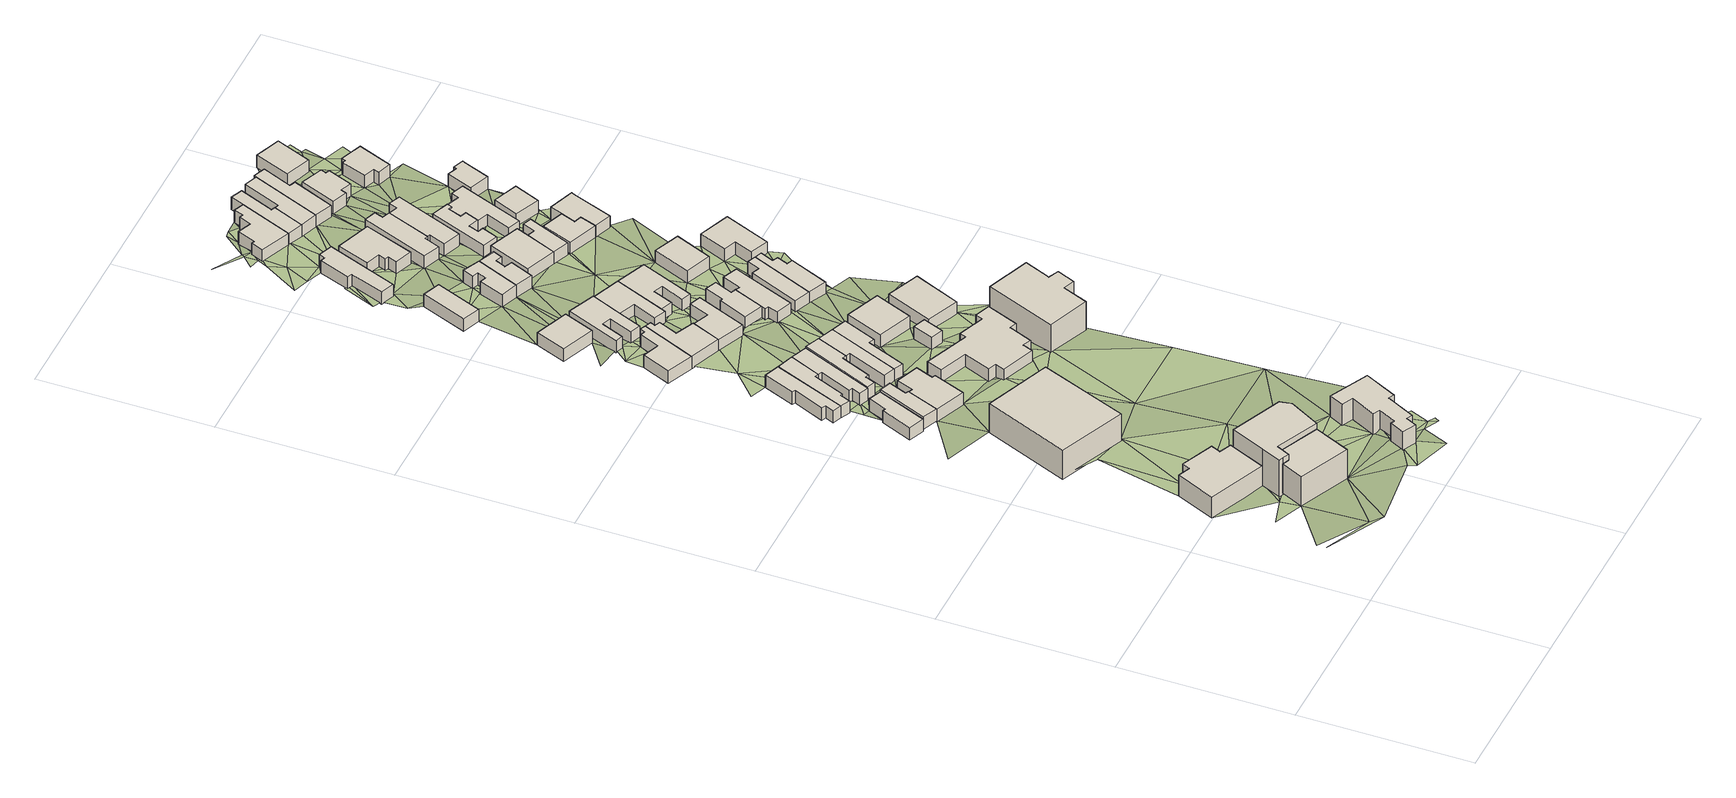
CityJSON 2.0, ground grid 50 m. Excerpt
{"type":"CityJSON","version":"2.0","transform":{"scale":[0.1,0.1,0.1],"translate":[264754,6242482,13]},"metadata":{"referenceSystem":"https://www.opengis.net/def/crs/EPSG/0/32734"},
"CityObjects":{
"building1":{"type":"Building","attributes":{"address":"294 Victoria Road Woodstock 7915 Cape Town","building":"commercial","building:levels":2,"building_height":6.9,"plus_code":"4FRW3F94+C2H","ground_height":23.45,"roof_height":30.35},"geometry":[{"type":"Solid","lod":"1","boundaries":[[[[0,1,2,3]],[[1,4,5,2]],[[4,6,7,5]],[[6,8,9,7]],[[8,10,11,9]],[[10,12,13,11]],[[12,14,15,13]],[[14,16,17,15]],[[16,0,3,17]],[[3,2,5,7,9,11,13,15,17]],[[16,14,12,10,8,6,4,1,0]]]]}]},
"building2":{"type":"Building","attributes":{"building":"retail","building:levels":3,"building_height":9.7,"plus_code":"4FRW3F94+935","ground_height":24.36,"roof_height":34.06},"geometry":[{"type":"Solid","lod":"1","boundaries":[[[[18,19,20,21]],[[19,22,23,20]],[[22,24,25,23]],[[24,26,27,25]],[[26,28,29,27]],[[28,18,21,29]],[[21,20,23,25,27,29]],[[28,26,24,22,19,18]]]]}]},
"building3":{"type":"Building","attributes":{"address":"296 Victoria Road Woodstock 7915 Cape Town","building":"retail","building:levels":4,"building_height":12.5,"plus_code":"4FRW3F94+94V","ground_height":23.45,"roof_height":35.95},"geometry":[{"type":"Solid","lod":"1","boundaries":[[[[1,0,30,31]],[[0,32,33,30]],[[32,34,35,33]],[[34,36,37,35]],[[36,38,39,37]],[[38,40,41,39]],[[40,42,43,41]],[[42,44,45,43]],[[44,1,31,45]],[[31,30,33,35,37,39,41,43,45]],[[44,42,40,38,36,34,32,0,1]]]]}]},
"building4":{"type":"Building","attributes":{"address":"233 Victoria Road Woodstock 7915 Cape Town","building":"retail","building:levels":3,"building_height":9.7,"plus_code":"4FRW3F94+J34","ground_height":21.09,"roof_height":30.79},"geometry":[{"type":"Solid","lod":"1","boundaries":[[[[46,47,48,49]],[[47,50,51,48]],[[50,52,53,51]],[[52,46,49,53]],[[49,48,51,53]],[[52,50,47,46]]]]}]},
"building5":{"type":"Building","attributes":{"address":"37 Saint James Street Woodstock Cape Town","building":"house","building:levels":1,"building_height":4.1,"plus_code":"4FRW3F94+P2X","ground_height":19.87,"roof_height":23.97},"geometry":[{"type":"Solid","lod":"1","boundaries":[[[[54,55,56,57]],[[55,58,59,56]],[[58,60,61,59]],[[60,62,63,61]],[[62,64,65,63]],[[64,54,57,65]],[[57,56,59,61,63,65]],[[64,62,60,58,55,54]]]]}]},
"building6":{"type":"Building","attributes":{"address":"39 Saint James Street Woodstock Cape Town","building":"house","building:levels":1,"building_height":4.1,"plus_code":"4FRW3F94+P3J","ground_height":20.57,"roof_height":24.67},"geometry":[{"type":"Solid","lod":"1","boundaries":[[[[66,67,68,69]],[[67,70,71,68]],[[70,72,73,71]],[[72,74,75,73]],[[74,76,77,75]],[[76,66,69,77]],[[69,68,71,73,75,77]],[[76,74,72,70,67,66]]]]}]},
"building7":{"type":"Building","attributes":{"address":"24 Ormskirk Street Woodstock Cape Town","building":"house","building:levels":1,"building_height":4.1,"plus_code":"4FRW3F94+R2Q","ground_height":19.08,"roof_height":23.18},"geometry":[{"type":"Solid","lod":"1","boundaries":[[[[78,79,80,81]],[[79,82,83,80]],[[82,84,85,83]],[[84,86,87,85]],[[86,88,89,87]],[[88,90,91,89]],[[90,92,93,91]],[[92,78,81,93]],[[81,80,83,85,87,89,91,93]],[[92,90,88,86,84,82,79,78]]]]}]},
"building8":{"type":"Building","attributes":{"address":"eldc 310 Victoria Road Woodstock Cape Town","building":"retail","building:levels":2,"operator":"European Light + Design Centre","building_height":6.9,"plus_code":"4FRW3F94+86P","ground_height":23.98,"roof_height":30.88},"geometry":[{"type":"Solid","lod":"1","boundaries":[[[[94,95,96,97]],[[95,98,99,96]],[[98,100,101,99]],[[100,102,103,101]],[[102,104,105,103]],[[104,106,107,105]],[[106,108,109,107]],[[108,110,111,109]],[[110,112,113,111]],[[112,114,115,113]],[[114,116,117,115]],[[116,118,119,117]],[[118,120,121,119]],[[120,94,97,121]],[[97,96,99,101,103,105,107,109,111,113,115,117,119,121]],[[120,118,116,114,112,110,108,106,104,102,100,98,95,94]]]]}]},
"building9":{"type":"Building","attributes":{"address":"41 Saint James Street Woodstock Cape Town","building":"house","building:levels":1,"building_height":4.1,"plus_code":"4FRW3F94+P3H","ground_height":20.31,"roof_height":24.41},"geometry":[{"type":"Solid","lod":"1","boundaries":[[[[122,123,124,125]],[[123,126,127,124]],[[126,128,129,127]],[[128,130,131,129]],[[130,132,133,131]],[[132,134,135,133]],[[134,136,137,135]],[[136,122,125,137]],[[125,124,127,129,131,133,135,137]],[[136,134,132,130,128,126,123,122]]]]}]},
"building10":{"type":"Building","attributes":{"address":"26 Ormskirk Street Woodstock Cape Town","building":"house","building:levels":1,"building_height":4.1,"plus_code":"4FRW3F94+R3C","ground_height":19.08,"roof_height":23.18},"geometry":[{"type":"Solid","lod":"1","boundaries":[[[[138,78,81,139]],[[78,92,93,81]],[[92,140,141,93]],[[140,142,143,141]],[[142,144,145,143]],[[144,146,147,145]],[[146,148,149,147]],[[148,138,139,149]],[[139,81,93,141,143,145,147,149]],[[148,146,144,142,140,92,78,138]]]]}]},
"building11":{"type":"Building","attributes":{"address":"28 Ormskirk Street Woodstock Cape Town","building":"house","building:levels":1,"building_height":4.1,"plus_code":"4FRW3F94+R38","ground_height":19.08,"roof_height":23.18},"geometry":[{"type":"Solid","lod":"1","boundaries":[[[[150,138,139,151]],[[138,148,149,139]],[[148,152,153,149]],[[152,154,155,153]],[[154,156,157,155]],[[156,158,159,157]],[[158,160,161,159]],[[160,150,151,161]],[[151,139,149,153,155,157,159,161]],[[160,158,156,154,152,148,138,150]]]]}]},
"building12":{"type":"Building","attributes":{"address":"30 Ormskirk Street Woodstock Cape Town","building":"house","building:levels":1,"building_height":4.1,"plus_code":"4FRW3F94+R4C","ground_height":19.64,"roof_height":23.74},"geometry":[{"type":"Solid","lod":"1","boundaries":[[[[162,163,164,165]],[[163,166,167,164]],[[166,168,169,167]],[[168,170,171,169]],[[170,172,173,171]],[[172,174,175,173]],[[174,176,177,175]],[[176,162,165,177]],[[165,164,167,169,171,173,175,177]],[[176,174,172,170,168,166,163,162]]]]}]},
"building13":{"type":"Building","attributes":{"address":"17 Ormskirk Street Woodstock Cape Town","building":"house","building:levels":1,"building_height":4.1,"plus_code":"4FRW3F94+X3C","ground_height":18.08,"roof_height":22.18},"geometry":[{"type":"Solid","lod":"1","boundaries":[[[[178,179,180,181]],[[179,182,183,180]],[[182,184,185,183]],[[184,186,187,185]],[[186,188,189,187]],[[188,190,191,189]],[[190,192,193,191]],[[192,178,181,193]],[[181,180,183,185,187,189,191,193]],[[192,190,188,186,184,182,179,178]]]]}]},
"building14":{"type":"Building","attributes":{"address":"32 Ormskirk Street Woodstock Cape Town","building":"house","building:levels":1,"building_height":4.1,"plus_code":"4FRW3F94+Q4V","ground_height":19.64,"roof_height":23.74},"geometry":[{"type":"Solid","lod":"1","boundaries":[[[[194,162,165,195]],[[162,176,177,165]],[[176,196,197,177]],[[196,198,199,197]],[[198,200,201,199]],[[200,194,195,201]],[[195,165,177,197,199,201]],[[200,198,196,176,162,194]]]]}]},
"building15":{"type":"Building","attributes":{"address":"34 Ormskirk Street Woodstock Cape Town","building":"house","building:levels":1,"building_height":4.1,"plus_code":"4FRW3F94+R45","ground_height":19.64,"roof_height":23.74},"geometry":[{"type":"Solid","lod":"1","boundaries":[[[[194,200,201,195]],[[200,202,203,201]],[[202,204,205,203]],[[204,206,207,205]],[[206,208,209,207]],[[208,194,195,209]],[[195,201,203,205,207,209]],[[208,206,204,202,200,194]]]]}]},
"building16":{"type":"Building","attributes":{"address":"19 Ormskirk Street Woodstock Cape Town","building":"house","building:levels":1,"building_height":4.1,"plus_code":"4FRW3F94+X3H","ground_height":18.08,"roof_height":22.18},"geometry":[{"type":"Solid","lod":"1","boundaries":[[[[178,192,193,181]],[[192,210,211,193]],[[210,212,213,211]],[[212,214,215,213]],[[214,216,217,215]],[[216,218,219,217]],[[218,220,221,219]],[[220,178,181,221]],[[181,193,211,213,215,217,219,221]],[[220,218,216,214,212,210,192,178]]]]}]},
"building17":{"type":"Building","attributes":{"address":"70 Regent Road Woodstock Cape Town","building":"house","building:levels":1,"building_height":4.1,"plus_code":"4FRW3FC4+33C","ground_height":17.06,"roof_height":21.16},"geometry":[{"type":"Solid","lod":"1","boundaries":[[[[222,223,224,225]],[[223,226,227,224]],[[226,228,229,227]],[[228,222,225,229]],[[225,224,227,229]],[[228,226,223,222]]]]}]},
"building18":{"type":"Building","attributes":{"address":"45 Saint James Street Woodstock Cape Town","building":"house","building:levels":1,"building_height":4.1,"plus_code":"4FRW3F94+P62","ground_height":19.95,"roof_height":24.05},"geometry":[{"type":"Solid","lod":"1","boundaries":[[[[230,231,232,233]],[[231,234,235,232]],[[234,236,237,235]],[[236,238,239,237]],[[238,240,241,239]],[[240,242,243,241]],[[242,244,245,243]],[[244,246,247,245]],[[246,248,249,247]],[[248,250,251,249]],[[250,252,253,251]],[[252,254,255,253]],[[254,256,257,255]],[[256,258,259,257]],[[258,260,261,259]],[[260,230,233,261]],[[233,232,235,237,239,241,243,245,247,249,251,253,255,257,259,261]],[[260,258,256,254,252,250,248,246,244,242,240,238,236,234,231,230]]]]}]},
"building19":{"type":"Building","attributes":{"address":"72 Regent Road Woodstock Cape Town","building":"house","building:levels":1,"building_height":4.1,"plus_code":"4FRW3FC4+339","ground_height":17.06,"roof_height":21.16},"geometry":[{"type":"Solid","lod":"1","boundaries":[[[[262,263,264,265]],[[263,266,267,264]],[[266,268,269,267]],[[268,270,271,269]],[[270,272,273,271]],[[272,274,275,273]],[[274,276,277,275]],[[276,278,279,277]],[[278,262,265,279]],[[265,264,267,269,271,273,275,277,279]],[[278,276,274,272,270,268,266,263,262]]]]}]},
"building20":{"type":"Building","attributes":{"address":"21 Ormskirk Street Woodstock Cape Town","building":"house","building:levels":1,"building_height":4.1,"plus_code":"4FRW3F94+X44","ground_height":17.79,"roof_height":21.89},"geometry":[{"type":"Solid","lod":"1","boundaries":[[[[280,281,282,283]],[[281,284,285,282]],[[284,286,287,285]],[[286,288,289,287]],[[288,290,291,289]],[[290,280,283,291]],[[283,282,285,287,289,291]],[[290,288,286,284,281,280]]]]}]},
"building21":{"type":"Building","attributes":{"building":"garage","building:levels":1,"building_height":4.1,"plus_code":"4FRW3F94+Q59","ground_height":19.64,"roof_height":23.74},"geometry":[{"type":"Solid","lod":"1","boundaries":[[[[292,293,294,295]],[[293,296,297,294]],[[296,298,299,297]],[[298,292,295,299]],[[295,294,297,299]],[[298,296,293,292]]]]}]},
"building22":{"type":"Building","attributes":{"address":"35 Regent Road Woodstock Cape Town","building":"house","building:levels":1,"building_height":4.1,"plus_code":"4FRW3FC4+53V","ground_height":16.16,"roof_height":20.26},"geometry":[{"type":"Solid","lod":"1","boundaries":[[[[300,301,302,303]],[[301,304,305,302]],[[304,306,307,305]],[[306,300,303,307]],[[303,302,305,307]],[[306,304,301,300]]]]}]},
"building23":{"type":"Building","attributes":{"address":"38 Ormskirk Street Woodstock Cape Town","building":"house","building:levels":1,"building_height":4.1,"plus_code":"4FRW3F94+R59","ground_height":19.28,"roof_height":23.38},"geometry":[{"type":"Solid","lod":"1","boundaries":[[[[308,309,310,311]],[[309,312,313,310]],[[312,314,315,313]],[[314,308,311,315]],[[311,310,313,315]],[[314,312,309,308]]]]}]},
"building24":{"type":"Building","attributes":{"address":"74 Regent Road Woodstock Cape Town","building":"house","building:levels":1,"building_height":4.1,"plus_code":"4FRW3FC4+24P","ground_height":16.85,"roof_height":20.95},"geometry":[{"type":"Solid","lod":"1","boundaries":[[[[316,317,318,319]],[[317,320,321,318]],[[320,322,323,321]],[[322,324,325,323]],[[324,326,327,325]],[[326,328,329,327]],[[328,316,319,329]],[[319,318,321,323,325,327,329]],[[328,326,324,322,320,317,316]]]]}]},
"building25":{"type":"Building","attributes":{"address":"23 Ormskirk Street Woodstock Cape Town","building":"house","building:levels":1,"building_height":4.1,"plus_code":"4FRW3F94+W5V","ground_height":17.79,"roof_height":21.89},"geometry":[{"type":"Solid","lod":"1","boundaries":[[[[330,331,332,333]],[[331,334,335,332]],[[334,336,337,335]],[[336,338,339,337]],[[338,340,341,339]],[[340,342,343,341]],[[342,344,345,343]],[[344,330,333,345]],[[333,332,335,337,339,341,343,345]],[[344,342,340,338,336,334,331,330]]]]}]},
"building26":{"type":"Building","attributes":{"building":"office","building:levels":3,"building_height":9.7,"plus_code":"4FRW3F94+M7V","ground_height":19.95,"roof_height":29.65},"geometry":[{"type":"Solid","lod":"1","boundaries":[[[[346,347,348,349]],[[347,350,351,348]],[[350,352,353,351]],[[352,354,355,353]],[[354,356,357,355]],[[356,358,359,357]],[[358,360,361,359]],[[360,346,349,361]],[[349,348,351,353,355,357,359,361]],[[360,358,356,354,352,350,347,346]]]]}]},
"building27":{"type":"Building","attributes":{"address":"40 Ormskirk Street Woodstock Cape Town","building":"house","building:levels":1,"building_height":4.1,"plus_code":"4FRW3F94+Q6Q","ground_height":19.28,"roof_height":23.38},"geometry":[{"type":"Solid","lod":"1","boundaries":[[[[362,363,364,365]],[[363,366,367,364]],[[366,368,369,367]],[[368,362,365,369]],[[365,364,367,369]],[[368,366,363,362]]]]}]},
"building28":{"type":"Building","attributes":{"address":"76 Regent Road Woodstock Cape Town","building":"house","building:levels":1,"building_height":4.1,"plus_code":"4FRW3FC4+25M","ground_height":16.85,"roof_height":20.95},"geometry":[{"type":"Solid","lod":"1","boundaries":[[[[328,326,327,329]],[[326,370,371,327]],[[370,372,373,371]],[[372,374,375,373]],[[374,376,377,375]],[[376,378,379,377]],[[378,380,381,379]],[[380,328,329,381]],[[329,327,371,373,375,377,379,381]],[[380,378,376,374,372,370,326,328]]]]}]},
"building29":{"type":"Building","attributes":{"address":"25 Ormskirk Street Woodstock Cape Town","building":"house","building:levels":1,"building_height":4.1,"plus_code":"4FRW3F94+W5Q","ground_height":17.79,"roof_height":21.89},"geometry":[{"type":"Solid","lod":"1","boundaries":[[[[330,344,345,333]],[[344,382,383,345]],[[382,384,385,383]],[[384,386,387,385]],[[386,388,389,387]],[[388,390,391,389]],[[390,392,393,391]],[[392,394,395,393]],[[394,330,333,395]],[[333,345,383,385,387,389,391,393,395]],[[394,392,390,388,386,384,382,344,330]]]]}]},
"building30":{"type":"Building","attributes":{"address":"39 Regent Road Woodstock Cape Town","building":"house","building:levels":1,"building_height":4.1,"plus_code":"4FRW3FC4+547","ground_height":15.97,"roof_height":20.07},"geometry":[{"type":"Solid","lod":"1","boundaries":[[[[396,397,398,399]],[[397,400,401,398]],[[400,402,403,401]],[[402,404,405,403]],[[404,406,407,405]],[[406,408,409,407]],[[408,410,411,409]],[[410,396,399,411]],[[399,398,401,403,405,407,409,411]],[[410,408,406,404,402,400,397,396]]]]}]},
"building31":{"type":"Building","attributes":{"address":"8 Oxford Street Woodstock Cape Town","building":"house","building:levels":1,"building_height":4.1,"plus_code":"4FRW3FC4+73G","ground_height":14.44,"roof_height":18.54},"geometry":[{"type":"Solid","lod":"1","boundaries":[[[[412,413,414,415]],[[413,416,417,414]],[[416,418,419,417]],[[418,420,421,419]],[[420,422,423,421]],[[422,424,425,423]],[[424,426,427,425]],[[426,412,415,427]],[[415,414,417,419,421,423,425,427]],[[426,424,422,420,418,416,413,412]]]]}]},
"building32":{"type":"Building","attributes":{"address":"41 Regent Road Woodstock Cape Town","building":"house","building:levels":1,"building_height":4.1,"plus_code":"4FRW3FC4+548","ground_height":15.97,"roof_height":20.07},"geometry":[{"type":"Solid","lod":"1","boundaries":[[[[410,428,429,411]],[[428,430,431,429]],[[430,432,433,431]],[[432,434,435,433]],[[434,436,437,435]],[[436,438,439,437]],[[438,396,399,439]],[[396,410,411,399]],[[411,429,431,433,435,437,439,399]],[[396,438,436,434,432,430,428,410]]]]}]},
"building33":{"type":"Building","attributes":{"address":"27 Ormskirk Street Woodstock Cape Town","building":"house","building:levels":1,"building_height":4.1,"plus_code":"4FRW3F94+W6F","ground_height":17.68,"roof_height":21.78},"geometry":[{"type":"Solid","lod":"1","boundaries":[[[[440,441,442,443]],[[441,444,445,442]],[[444,446,447,445]],[[446,448,449,447]],[[448,450,451,449]],[[450,440,443,451]],[[443,442,445,447,449,451]],[[450,448,446,444,441,440]]]]}]},
"building34":{"type":"Building","attributes":{"address":"29 Ormskirk Street Woodstock Cape Town","building":"house","building:levels":1,"building_height":4.1,"plus_code":"4FRW3F94+W64","ground_height":17.68,"roof_height":21.78},"geometry":[{"type":"Solid","lod":"1","boundaries":[[[[440,450,451,443]],[[450,452,453,451]],[[452,454,455,453]],[[454,456,457,455]],[[456,458,459,457]],[[458,460,461,459]],[[460,462,463,461]],[[462,440,443,463]],[[443,451,453,455,457,459,461,463]],[[462,460,458,456,454,452,450,440]]]]}]},
"building35":{"type":"Building","attributes":{"address":"10 Oxford Street Woodstock Cape Town","building":"house","building:levels":1,"building_height":4.1,"plus_code":"4FRW3FC4+74W","ground_height":14.44,"roof_height":18.54},"geometry":[{"type":"Solid","lod":"1","boundaries":[[[[464,465,466,467]],[[465,468,469,466]],[[468,470,471,469]],[[470,472,473,471]],[[472,474,475,473]],[[474,476,477,475]],[[476,478,479,477]],[[478,464,467,479]],[[467,466,469,471,473,475,477,479]],[[478,476,474,472,470,468,465,464]]]]}]},
"building36":{"type":"Building","attributes":{"address":"43 Regent Road Woodstock Cape Town","building":"house","building:levels":1,"building_height":4.1,"plus_code":"4FRW3FC4+553","ground_height":15.97,"roof_height":20.07},"geometry":[{"type":"Solid","lod":"1","boundaries":[[[[480,481,482,483]],[[481,484,485,482]],[[484,486,487,485]],[[486,488,489,487]],[[488,480,483,489]],[[483,482,485,487,489]],[[488,486,484,481,480]]]]}]},
"building37":{"type":"Building","attributes":{"address":"78 Regent Road Woodstock Cape Town","building":"house","building:levels":1,"building_height":4.1,"plus_code":"4FRW3FC4+268","ground_height":17.68,"roof_height":21.78},"geometry":[{"type":"Solid","lod":"1","boundaries":[[[[490,491,492,493]],[[491,494,495,492]],[[494,496,497,495]],[[496,490,493,497]],[[493,492,495,497]],[[496,494,491,490]]]]}]},
"building38":{"type":"Building","attributes":{"address":"12A Oxford Street Woodstock Cape Town","building":"house","building:levels":1,"building_height":4.1,"plus_code":"4FRW3FC4+75C","ground_height":15.07,"roof_height":19.17},"geometry":[{"type":"Solid","lod":"1","boundaries":[[[[498,499,500,501]],[[499,502,503,500]],[[502,504,505,503]],[[504,506,507,505]],[[506,508,509,507]],[[508,510,511,509]],[[510,512,513,511]],[[512,498,501,513]],[[501,500,503,505,507,509,511,513]],[[512,510,508,506,504,502,499,498]]]]}]},
"building39":{"type":"Building","attributes":{"address":"1 Oxford Street Woodstock Cape Town","building":"house","building:levels":1,"building_height":4.1,"plus_code":"4FRW3FC4+C43","ground_height":13.37,"roof_height":17.47},"geometry":[{"type":"Solid","lod":"1","boundaries":[[[[514,515,516,517]],[[515,518,519,516]],[[518,520,521,519]],[[520,522,523,521]],[[522,524,525,523]],[[524,526,527,525]],[[526,528,529,527]],[[528,530,531,529]],[[530,532,533,531]],[[532,514,517,533]],[[517,516,519,521,523,525,527,529,531,533]],[[532,530,528,526,524,522,520,518,515,514]]]]}]},
"building40":{"type":"Building","attributes":{"address":"45 Regent Road Woodstock Cape Town","building":"house","building:levels":1,"building_height":4.1,"plus_code":"4FRW3FC4+46R","ground_height":15.97,"roof_height":20.07},"geometry":[{"type":"Solid","lod":"1","boundaries":[[[[480,534,535,483]],[[534,536,537,535]],[[536,538,539,537]],[[538,540,541,539]],[[540,481,482,541]],[[481,480,483,482]],[[483,535,537,539,541,482]],[[481,540,538,536,534,480]]]]}]},
"building41":{"type":"Building","attributes":{"address":"80 Regent Road Woodstock Cape Town","building":"house","building:levels":1,"building_height":4.1,"plus_code":"4FRW3F94+X7P","ground_height":17.68,"roof_height":21.78},"geometry":[{"type":"Solid","lod":"1","boundaries":[[[[542,543,544,545]],[[543,546,547,544]],[[546,548,549,547]],[[548,550,551,549]],[[550,552,553,551]],[[552,542,545,553]],[[545,544,547,549,551,553]],[[552,550,548,546,543,542]]]]}]},
"building42":{"type":"Building","attributes":{"address":"14 Oxford Street Woodstock Cape Town","building":"house","building:levels":1,"building_height":4.1,"plus_code":"4FRW3FC4+66C","ground_height":15.07,"roof_height":19.17},"geometry":[{"type":"Solid","lod":"1","boundaries":[[[[554,555,556,557]],[[555,558,559,556]],[[558,560,561,559]],[[560,562,563,561]],[[562,564,565,563]],[[564,566,567,565]],[[566,568,569,567]],[[568,570,571,569]],[[570,572,573,571]],[[572,574,575,573]],[[574,576,577,575]],[[576,554,557,577]],[[557,556,559,561,563,565,567,569,571,573,575,577]],[[576,574,572,570,568,566,564,562,560,558,555,554]]]]}]},
"building43":{"type":"Building","attributes":{"address":"12 Oxford Street Woodstock Cape Town","building":"house","building:levels":1,"building_height":4.1,"plus_code":"4FRW3FC4+75H","ground_height":15.07,"roof_height":19.17},"geometry":[{"type":"Solid","lod":"1","boundaries":[[[[499,498,501,500]],[[498,578,579,501]],[[578,580,581,579]],[[580,582,583,581]],[[582,584,585,583]],[[584,586,587,585]],[[586,588,589,587]],[[588,499,500,589]],[[500,501,579,581,583,585,587,589]],[[588,586,584,582,580,578,498,499]]]]}]},
"building44":{"type":"Building","attributes":{"address":"47 Regent Road Woodstock Cape Town","building":"house","building:levels":1,"building_height":4.1,"plus_code":"4FRW3FC4+46P","ground_height":15.79,"roof_height":19.89},"geometry":[{"type":"Solid","lod":"1","boundaries":[[[[590,591,592,593]],[[591,594,595,592]],[[594,596,597,595]],[[596,598,599,597]],[[598,600,601,599]],[[600,590,593,601]],[[593,592,595,597,599,601]],[[600,598,596,594,591,590]]]]}]},
"building45":{"type":"Building","attributes":{"address":"3 Oxford Street Woodstock Cape Town","building":"house","building:levels":1,"building_height":4.1,"plus_code":"4FRW3FC4+C56","ground_height":13.37,"roof_height":17.47},"geometry":[{"type":"Solid","lod":"1","boundaries":[[[[514,602,603,517]],[[602,604,605,603]],[[604,606,607,605]],[[606,608,609,607]],[[608,610,611,609]],[[610,515,516,611]],[[515,514,517,516]],[[517,603,605,607,609,611,516]],[[515,610,608,606,604,602,514]]]]}]},
"building46":{"type":"Building","attributes":{"address":"5 Oxford Street Woodstock Cape Town","building":"house","building:levels":1,"building_height":4.1,"plus_code":"4FRW3FC4+95V","ground_height":13.37,"roof_height":17.47},"geometry":[{"type":"Solid","lod":"1","boundaries":[[[[602,612,613,603]],[[612,614,615,613]],[[614,616,617,615]],[[616,618,619,617]],[[618,604,605,619]],[[604,602,603,605]],[[603,613,615,617,619,605]],[[604,618,616,614,612,602]]]]}]},
"building47":{"type":"Building","attributes":{"address":"16 Oxford Street Woodstock Cape Town","building":"house","building:levels":1,"building_height":4.1,"plus_code":"4FRW3FC4+66G","ground_height":14.93,"roof_height":19.03},"geometry":[{"type":"Solid","lod":"1","boundaries":[[[[620,621,622,623]],[[621,624,625,622]],[[624,626,627,625]],[[626,628,629,627]],[[628,630,631,629]],[[630,632,633,631]],[[632,634,635,633]],[[634,636,637,635]],[[636,638,639,637]],[[638,640,641,639]],[[640,642,643,641]],[[642,620,623,643]],[[623,622,625,627,629,631,633,635,637,639,641,643]],[[642,640,638,636,634,632,630,628,626,624,621,620]]]]}]},
"building48":{"type":"Building","attributes":{"address":"49 Regent Road Woodstock Cape Town","building":"house","building:levels":1,"building_height":4.1,"plus_code":"4FRW3FC4+47M","ground_height":15.79,"roof_height":19.89},"geometry":[{"type":"Solid","lod":"1","boundaries":[[[[644,645,646,647]],[[645,648,649,646]],[[648,650,651,649]],[[650,596,597,651]],[[596,594,595,597]],[[594,591,592,595]],[[591,590,593,592]],[[590,644,647,593]],[[647,646,649,651,597,595,592,593]],[[590,591,594,596,650,648,645,644]]]]}]},
"building49":{"type":"Building","attributes":{"address":"7 Oxford Street Woodstock Cape Town","building":"house","building:levels":1,"building_height":4.1,"plus_code":"4FRW3FC4+95G","ground_height":13.37,"roof_height":17.47},"geometry":[{"type":"Solid","lod":"1","boundaries":[[[[612,652,653,613]],[[652,654,655,653]],[[654,656,657,655]],[[656,658,659,657]],[[658,660,661,659]],[[660,614,615,661]],[[614,612,613,615]],[[613,653,655,657,659,661,615]],[[614,660,658,656,654,652,612]]]]}]},
"building50":{"type":"Building","attributes":{"address":"18F Oxford Street Woodstock Cape Town","building":"house","building:levels":1,"building_height":4.1,"plus_code":"4FRW3FC4+57R","ground_height":15.79,"roof_height":19.89},"geometry":[{"type":"Solid","lod":"1","boundaries":[[[[662,663,664,665]],[[663,666,667,664]],[[666,668,669,667]],[[668,662,665,669]],[[665,664,667,669]],[[668,666,663,662]]]]}]},
"building51":{"type":"Building","attributes":{"address":"9 Oxford Street Woodstock Cape Town","building":"house","building:levels":1,"building_height":4.1,"plus_code":"4FRW3FC4+966","ground_height":14.2,"roof_height":18.3},"geometry":[{"type":"Solid","lod":"1","boundaries":[[[[670,671,672,673]],[[671,674,675,672]],[[674,676,677,675]],[[676,678,679,677]],[[678,680,681,679]],[[680,682,683,681]],[[682,684,685,683]],[[684,670,673,685]],[[673,672,675,677,679,681,683,685]],[[684,682,680,678,676,674,671,670]]]]}]},
"building52":{"type":"Building","attributes":{"address":"18A Oxford Street Woodstock Cape Town","building":"house","building:levels":1,"building_height":4.1,"plus_code":"4FRW3FC4+67W","ground_height":14.93,"roof_height":19.03},"geometry":[{"type":"Solid","lod":"1","boundaries":[[[[686,687,688,689]],[[687,690,691,688]],[[690,692,693,691]],[[692,694,695,693]],[[694,696,697,695]],[[696,698,699,697]],[[698,686,689,699]],[[689,688,691,693,695,697,699]],[[698,696,694,692,690,687,686]]]]}]},
"building53":{"type":"Building","attributes":{"address":"11 Oxford Street Woodstock Cape Town","building":"house","building:levels":1,"building_height":4.1,"plus_code":"4FRW3FC4+87V","ground_height":13.99,"roof_height":18.09},"geometry":[{"type":"Solid","lod":"1","boundaries":[[[[700,701,702,703]],[[701,704,705,702]],[[704,706,707,705]],[[706,708,709,707]],[[708,710,711,709]],[[710,712,713,711]],[[712,714,715,713]],[[714,700,703,715]],[[703,702,705,707,709,711,713,715]],[[714,712,710,708,706,704,701,700]]]]}]},
"building54":{"type":"Building","attributes":{"address":"9A Oxford Street Woodstock Cape Town","building":"house","building:levels":1,"building_height":4.1,"plus_code":"4FRW3FC4+C6H","ground_height":13.09,"roof_height":17.19},"geometry":[{"type":"Solid","lod":"1","boundaries":[[[[716,717,718,719]],[[717,720,721,718]],[[720,722,723,721]],[[722,716,719,723]],[[719,718,721,723]],[[722,720,717,716]]]]}]},
"terrain1":{"type":"TINRelief","geometry":[{"type":"CompositeSurface","lod":"1","boundaries":[[[724,725,726]],[[727,725,728]],[[729,730,728]],[[724,28,725]],[[729,731,16]],[[729,728,732]],[[725,28,728]],[[733,729,732]],[[729,733,731]],[[12,10,14]],[[734,14,10]],[[735,28,724]],[[8,6,4]],[[736,10,8]],[[736,734,10]],[[736,737,734]],[[735,738,28]],[[4,1,739]],[[740,738,735]],[[4,741,8]],[[28,742,18]],[[28,738,743]],[[744,745,76]],[[746,738,740]],[[736,8,741]],[[742,28,743]],[[747,748,18]],[[746,740,749]],[[741,4,739]],[[742,747,18]],[[750,751,55]],[[746,749,752]],[[753,748,747]],[[754,743,755]],[[756,746,757]],[[750,55,758]],[[747,742,759]],[[745,760,76]],[[739,748,753]],[[742,743,754]],[[757,746,752]],[[747,759,753]],[[736,741,761]],[[762,763,758]],[[758,55,762]],[[763,764,765]],[[764,763,766]],[[752,767,757]],[[759,742,100]],[[763,762,766]],[[760,745,52]],[[55,768,762]],[[768,55,72]],[[736,761,52]],[[769,757,767]],[[752,770,767]],[[762,771,766]],[[757,769,772]],[[67,66,70]],[[773,66,774]],[[72,775,768]],[[770,776,767]],[[775,72,70]],[[766,777,764]],[[773,70,66]],[[767,778,769]],[[772,769,779]],[[739,780,741]],[[764,781,782]],[[777,781,764]],[[775,70,783]],[[70,773,783]],[[784,785,79]],[[780,739,753]],[[786,775,787]],[[787,775,783]],[[128,760,788]],[[789,760,52]],[[783,773,790]],[[79,78,784]],[[791,52,761]],[[780,761,741]],[[792,788,760]],[[132,793,128]],[[790,773,132]],[[789,792,760]],[[753,94,794]],[[128,788,132]],[[196,787,783]],[[791,789,52]],[[138,784,78]],[[132,795,790]],[[796,797,787]],[[788,798,132]],[[796,787,196]],[[132,798,795]],[[753,794,780]],[[792,789,799]],[[800,188,801]],[[784,802,803]],[[804,788,792]],[[791,761,805]],[[801,188,186]],[[806,789,791]],[[807,808,228]],[[808,800,809]],[[800,801,184]],[[784,138,810]],[[795,798,811]],[[184,809,800]],[[186,184,801]],[[206,204,795]],[[802,784,810]],[[780,812,761]],[[810,138,813]],[[206,795,814]],[[805,806,791]],[[805,761,812]],[[809,184,815]],[[811,814,795]],[[184,182,179]],[[184,179,815]],[[816,811,798]],[[263,228,808]],[[815,272,809]],[[179,817,815]],[[179,178,817]],[[809,272,270]],[[818,819,806]],[[222,820,223]],[[821,813,162]],[[214,212,216]],[[817,178,220]],[[806,805,818]],[[218,216,220]],[[814,822,206]],[[816,823,811]],[[228,263,222]],[[813,821,810]],[[292,814,811]],[[817,220,824]],[[820,825,223]],[[824,220,216]],[[208,206,822]],[[823,826,811]],[[162,194,821]],[[825,301,223]],[[216,212,827]],[[260,818,805]],[[822,814,828]],[[216,827,824]],[[828,194,208]],[[814,292,829]],[[824,830,817]],[[831,817,830]],[[258,818,260]],[[208,822,828]],[[231,826,823]],[[286,212,288]],[[832,810,821]],[[286,827,212]],[[820,222,833]],[[805,812,834]],[[835,836,826]],[[832,340,810]],[[829,292,836]],[[231,823,234]],[[835,826,231]],[[833,222,263]],[[301,825,837]],[[194,838,821]],[[194,828,839]],[[832,821,840]],[[836,835,829]],[[837,304,301]],[[805,358,260]],[[833,825,820]],[[827,841,842]],[[840,843,832]],[[810,340,284]],[[194,839,838]],[[841,827,286]],[[840,821,844]],[[304,845,306]],[[846,845,847]],[[848,841,286]],[[849,837,825]],[[829,835,363]],[[835,231,850]],[[428,263,262]],[[304,847,845]],[[284,848,286]],[[851,852,846]],[[260,358,230]],[[304,837,853]],[[854,852,855]],[[428,833,263]],[[856,839,828]],[[284,857,848]],[[851,855,852]],[[336,340,338]],[[853,837,849]],[[850,231,230]],[[336,284,340]],[[848,858,841]],[[314,829,363]],[[858,859,841]],[[284,336,857]],[[850,230,358]],[[314,860,828]],[[856,828,860]],[[861,857,336]],[[304,853,862]],[[849,863,853]],[[864,838,839]],[[331,865,334]],[[304,866,847]],[[850,358,867]],[[868,853,863]],[[861,336,334]],[[869,870,871]],[[262,328,872]],[[867,873,850]],[[872,428,262]],[[874,392,865]],[[866,304,862]],[[865,392,334]],[[875,876,847]],[[380,857,861]],[[871,877,869]],[[362,850,873]],[[878,861,334]],[[879,314,363]],[[875,847,866]],[[390,838,864]],[[860,314,880]],[[424,870,412]],[[847,876,422]],[[878,334,392]],[[871,870,424]],[[428,488,430]],[[380,861,878]],[[412,426,424]],[[875,881,876]],[[872,328,380]],[[314,882,880]],[[363,362,879]],[[428,883,488]],[[877,871,884]],[[876,881,885]],[[875,886,881]],[[430,436,432]],[[436,434,432]],[[510,862,396]],[[887,888,889]],[[879,882,314]],[[884,887,877]],[[890,888,891]],[[883,428,872]],[[866,862,510]],[[496,878,392]],[[866,892,875]],[[488,486,430]],[[496,392,390]],[[880,893,860]],[[422,876,464]],[[887,884,894]],[[390,864,441]],[[888,887,894]],[[895,441,864]],[[424,896,871]],[[897,380,878]],[[430,486,436]],[[891,888,894]],[[896,884,871]],[[872,380,897]],[[396,438,898]],[[396,580,510]],[[436,486,438]],[[896,424,422]],[[898,580,396]],[[899,891,894]],[[900,893,880]],[[546,390,441]],[[872,901,883]],[[390,546,496]],[[894,902,899]],[[898,438,486]],[[903,893,904]],[[866,506,892]],[[550,441,440]],[[872,905,901]],[[899,906,891]],[[907,908,904]],[[510,580,498]],[[893,900,904]],[[546,441,550]],[[498,512,510]],[[907,550,440]],[[422,464,909]],[[898,486,910]],[[422,911,896]],[[912,580,898]],[[872,897,913]],[[578,498,580]],[[905,872,913]],[[900,914,904]],[[915,907,904]],[[496,546,543]],[[548,546,550]],[[907,915,550]],[[892,506,916]],[[906,899,917]],[[916,506,464]],[[486,484,910]],[[909,911,422]],[[490,496,543]],[[915,904,914]],[[918,899,919]],[[899,918,917]],[[901,905,920]],[[464,506,909]],[[566,912,898]],[[484,481,540]],[[484,921,910]],[[922,910,921]],[[923,924,922]],[[540,538,484]],[[518,917,918]],[[920,536,901]],[[484,538,921]],[[897,490,925]],[[913,897,926]],[[918,927,518]],[[922,928,923]],[[929,922,921]],[[538,930,921]],[[502,499,504]],[[928,922,929]],[[538,536,930]],[[506,931,909]],[[897,925,926]],[[506,504,671]],[[584,912,566]],[[930,536,932]],[[504,499,586]],[[536,920,650]],[[506,671,931]],[[588,586,499]],[[650,920,596]],[[933,934,608]],[[668,930,932]],[[934,935,608]],[[536,663,932]],[[674,504,586]],[[504,674,671]],[[566,564,584]],[[936,931,671]],[[663,536,650]],[[616,608,935]],[[670,936,671]],[[931,936,937]],[[638,930,668]],[[640,584,564]],[[584,678,586]],[[650,938,663]],[[564,642,640]],[[586,678,674]],[[648,938,650]],[[937,936,670]],[[678,676,674]],[[663,938,939]],[[638,668,698]],[[584,700,678]],[[696,584,640]],[[663,939,666]],[[668,686,698]],[[940,941,937]],[[668,666,686]],[[937,670,684]],[[700,584,704]],[[696,640,638]],[[940,658,941]],[[698,696,638]],[[940,937,684]],[[678,700,680]],[[939,686,666]],[[706,704,584]],[[584,696,706]],[[682,680,684]],[[701,700,704]],[[714,680,700]],[[940,684,942]],[[684,680,714]],[[658,940,943]],[[694,692,696]],[[684,714,710]],[[710,942,684]],[[714,712,710]],[[944,706,696]],[[945,706,944]],[[946,942,710]],[[945,708,706]],[[708,946,710]],[[942,946,947]],[[716,942,947]],[[946,708,948]],[[946,949,947]],[[950,716,947]]]}]}
},
"vertices":[
[200,384,104],[243,483,104],[243,483,173],[200,384,173],[247,492,104],[247,492,173],[212,507,104],[212,507,173],[224,535,104],[224,535,173],[130,576,104],[130,576,173],[120,553,104],[120,553,173],[84,568,104],[84,568,173],[35,455,104],[35,455,173],
[349,295,114],[224,352,114],[224,352,211],[349,295,211],[206,313,114],[206,313,211],[186,322,114],[186,322,211],[156,258,114],[156,258,211],[303,192,114],[303,192,211],
[200,384,230],[243,483,230],[175,327,104],[175,327,230],[186,322,104],[186,322,230],[206,313,104],[206,313,230],[224,352,104],[224,352,230],[349,295,104],[349,295,230],[399,385,104],[399,385,230],[392,418,104],[392,418,230],
[157,1124,81],[56,878,81],[56,878,178],[157,1124,178],[249,796,81],[249,796,178],[348,1048,81],[348,1048,178],
[168,1432,69],[132,1447,69],[132,1447,110],[168,1432,110],[110,1393,69],[110,1393,110],[102,1397,69],[102,1397,110],[64,1306,69],[64,1306,110],[109,1288,69],[109,1288,110],
[190,1363,76],[181,1367,76],[181,1367,117],[190,1363,117],[202,1419,76],[202,1419,117],[168,1432,76],[168,1432,117],[109,1288,76],[109,1288,117],[153,1269,76],[153,1269,117],
[169,1716,61],[126,1733,61],[126,1733,102],[169,1716,102],[89,1643,61],[89,1643,102],[98,1639,61],[98,1639,102],[59,1548,61],[59,1548,102],[71,1543,61],[71,1543,102],[60,1517,61],[60,1517,102],[86,1507,61],[86,1507,102],
[634,274,110],[521,330,110],[521,330,179],[634,274,179],[500,288,110],[500,288,179],[533,272,110],[533,272,179],[497,200,110],[497,200,179],[516,190,110],[516,190,179],[491,139,110],[491,139,179],[480,145,110],[480,145,179],[459,102,110],[459,102,179],[498,83,110],[498,83,179],[513,114,110],[513,114,179],[530,106,110],[530,106,179],[571,188,110],[571,188,179],[587,180,110],[587,180,179],
[190,1363,73],[153,1269,73],[153,1269,114],[190,1363,114],[243,1233,73],[243,1233,114],[279,1326,73],[279,1326,114],[269,1330,73],[269,1330,114],[289,1381,73],[289,1381,114],[222,1407,73],[222,1407,114],[203,1358,73],[203,1358,114],
[219,1699,61],[219,1699,102],[113,1494,61],[113,1494,102],[125,1523,61],[125,1523,102],[132,1522,61],[132,1522,102],[170,1613,61],[170,1613,102],[181,1609,61],[181,1609,102],
[266,1680,61],[266,1680,102],[191,1604,61],[191,1604,102],[151,1510,61],[151,1510,102],[161,1506,61],[161,1506,102],[151,1481,61],[151,1481,102],[178,1470,61],[178,1470,102],
[309,1662,66],[266,1680,66],[266,1680,107],[309,1662,107],[178,1470,66],[178,1470,107],[200,1460,66],[200,1460,107],[212,1490,66],[212,1490,107],[222,1486,66],[222,1486,107],[259,1574,66],[259,1574,107],[271,1569,66],[271,1569,107],
[200,2098,51],[183,2105,51],[183,2105,92],[200,2098,92],[177,2090,51],[177,2090,92],[163,2095,51],[163,2095,92],[139,2037,51],[139,2037,92],[90,2056,51],[90,2056,92],[56,1973,51],[56,1973,92],[132,1940,51],[132,1940,92],
[356,1643,66],[356,1643,107],[283,1564,66],[283,1564,107],[235,1449,66],[235,1449,107],[270,1435,66],[270,1435,107],
[297,1423,66],[297,1423,107],[343,1536,66],[343,1536,107],[360,1529,66],[360,1529,107],[400,1626,66],[400,1626,107],
[223,1904,51],[223,1904,92],[258,1989,51],[258,1989,92],[204,2013,51],[204,2013,92],[228,2069,51],[228,2069,92],[212,2076,51],[212,2076,92],[218,2090,51],[218,2090,92],
[177,2309,41],[80,2347,41],[80,2347,82],[177,2309,82],[45,2259,41],[45,2259,82],[142,2221,41],[142,2221,82],
[592,1308,69],[548,1325,69],[548,1325,110],[592,1308,110],[539,1304,69],[539,1304,110],[463,1334,69],[463,1334,110],[456,1315,69],[456,1315,110],[327,1367,69],[327,1367,110],[309,1321,69],[309,1321,110],[391,1289,69],[391,1289,110],[360,1211,69],[360,1211,110],[383,1201,69],[383,1201,110],[373,1175,69],[373,1175,110],[471,1136,69],[471,1136,110],[483,1166,69],[483,1166,110],[507,1156,69],[507,1156,110],[535,1224,69],[535,1224,110],[555,1216,69],[555,1216,110],
[271,2271,41],[191,2305,41],[191,2305,82],[271,2271,82],[127,2148,41],[127,2148,82],[149,2140,41],[149,2140,82],[176,2206,41],[176,2206,82],[202,2195,41],[202,2195,82],[175,2128,41],[175,2128,82],[206,2116,41],[206,2116,82],[234,2184,41],[234,2184,82],
[223,1904,48],[304,1871,48],[304,1871,89],[223,1904,89],[363,2014,48],[363,2014,89],[330,2027,48],[330,2027,89],[306,1969,48],[306,1969,89],[258,1989,48],[258,1989,89],
[447,1455,66],[424,1396,66],[424,1396,107],[447,1455,107],[460,1382,66],[460,1382,107],[483,1441,66],[483,1441,107],
[68,2546,32],[118,2526,32],[118,2526,73],[68,2546,73],[171,2659,32],[171,2659,73],[120,2679,32],[120,2679,73],
[429,1631,63],[385,1523,63],[385,1523,104],[429,1631,104],[485,1483,63],[485,1483,104],[529,1591,63],[529,1591,104],
[271,2271,38],[234,2184,38],[234,2184,79],[271,2271,79],[284,2163,38],[284,2163,79],[254,2094,38],[254,2094,79],[288,2079,38],[288,2079,79],[293,2091,38],[293,2091,79],[354,2238,38],[354,2238,79],
[427,1942,48],[413,1948,48],[413,1948,89],[427,1942,89],[435,2000,48],[435,2000,89],[402,2014,48],[402,2014,89],[379,1958,48],[379,1958,89],[371,1961,48],[371,1961,89],[336,1877,48],[336,1877,89],[391,1854,48],[391,1854,89],
[643,1059,69],[673,1132,69],[673,1132,166],[643,1059,166],[706,1119,69],[706,1119,166],[728,1172,69],[728,1172,166],[698,1185,69],[698,1185,166],[729,1261,69],[729,1261,166],[604,1310,69],[604,1310,166],[522,1107,69],[522,1107,166],
[640,1527,63],[546,1566,63],[546,1566,104],[640,1527,104],[490,1432,63],[490,1432,104],[584,1393,63],[584,1393,104],
[327,2077,38],[327,2077,79],[351,2136,38],[351,2136,79],[378,2125,38],[378,2125,79],[350,2057,38],[350,2057,79],[377,2046,38],[377,2046,79],[441,2202,38],[441,2202,79],
[385,1842,48],[385,1842,89],[396,1838,48],[396,1838,89],[385,1809,48],[385,1809,89],[432,1790,48],[432,1790,89],[505,1972,48],[505,1972,89],[462,1990,48],[462,1990,89],[440,1936,48],[440,1936,89],
[300,2601,30],[250,2624,30],[250,2624,71],[300,2601,71],[237,2592,30],[237,2592,71],[255,2585,30],[255,2585,71],[244,2559,30],[244,2559,71],[225,2566,30],[225,2566,71],[197,2494,30],[197,2494,71],[247,2475,30],[247,2475,71],
[163,2983,14],[129,2894,14],[129,2894,55],[163,2983,55],[143,2888,14],[143,2888,55],[106,2790,14],[106,2790,55],[146,2774,14],[146,2774,55],[225,2980,14],[225,2980,55],[184,2996,14],[184,2996,55],[177,2978,14],[177,2978,55],
[298,2454,30],[298,2454,71],[327,2522,30],[327,2522,71],[305,2531,30],[305,2531,71],[318,2561,30],[318,2561,71],[337,2553,30],[337,2553,71],[349,2580,30],[349,2580,71],
[569,1947,47],[544,1957,47],[544,1957,88],[569,1947,88],[529,1920,47],[529,1920,88],[507,1929,47],[507,1929,88],[445,1783,47],[445,1783,88],[492,1764,47],[492,1764,88],
[545,1741,47],[545,1741,88],[593,1854,47],[593,1854,88],[576,1861,47],[576,1861,88],[589,1893,47],[589,1893,88],[573,1900,47],[573,1900,88],[590,1939,47],[590,1939,88],
[235,2963,14],[200,2869,14],[200,2869,55],[235,2963,55],[241,2854,14],[241,2854,55],[233,2833,14],[233,2833,55],[242,2829,14],[242,2829,55],[232,2802,14],[232,2802,55],[283,2784,14],[283,2784,55],[336,2926,14],[336,2926,55],
[408,2438,30],[444,2526,30],[444,2526,71],[408,2438,71],[458,2561,30],[458,2561,71],[369,2597,30],[369,2597,71],[319,2474,30],[319,2474,71],
[569,2162,47],[495,2193,47],[495,2193,88],[569,2162,88],[450,2086,47],[450,2086,88],[525,2056,47],[525,2056,88],
[350,2764,21],[400,2892,21],[400,2892,62],[350,2764,62],[377,2901,21],[377,2901,62],[386,2926,21],[386,2926,62],[352,2939,21],[352,2939,62],[274,2742,21],[274,2742,62],[323,2722,21],[323,2722,62],[341,2767,21],[341,2767,62],
[243,3106,4],[305,3258,4],[305,3258,45],[243,3106,45],[276,3270,4],[276,3270,45],[265,3243,4],[265,3243,45],[255,3247,4],[255,3247,45],[240,3211,4],[240,3211,45],[200,3227,4],[200,3227,45],[179,3174,4],[179,3174,45],[170,3178,4],[170,3178,45],[155,3142,4],[155,3142,45],
[455,2419,30],[455,2419,71],[506,2544,30],[506,2544,71],[481,2554,30],[481,2554,71],[466,2517,30],[466,2517,71],
[691,2075,47],[601,2111,47],[601,2111,88],[691,2075,88],[568,2031,47],[568,2031,88],[604,2017,47],[604,2017,88],[583,1964,47],[583,1964,88],[637,1942,47],[637,1942,88],
[460,2671,21],[476,2711,21],[476,2711,62],[460,2671,62],[458,2718,21],[458,2718,62],[473,2757,21],[473,2757,62],[484,2753,21],[484,2753,62],[490,2768,21],[490,2768,62],[439,2788,21],[439,2788,62],[372,2618,21],[372,2618,62],[417,2601,21],[417,2601,62],[435,2647,21],[435,2647,62],[419,2653,21],[419,2653,62],[430,2682,21],[430,2682,62],
[357,2761,21],[357,2761,62],[339,2714,21],[339,2714,62],[391,2694,21],[391,2694,62],[469,2893,21],[469,2893,62],[435,2907,21],[435,2907,62],[425,2882,21],[425,2882,62],
[548,2381,28],[565,2429,28],[565,2429,69],[548,2381,69],[543,2437,28],[543,2437,69],[559,2480,28],[559,2480,69],[496,2504,28],[496,2504,69],[461,2415,28],[461,2415,69],
[288,3088,4],[288,3088,45],[325,3178,4],[325,3178,45],[314,3183,4],[314,3183,45],[355,3283,4],[355,3283,45],[321,3297,4],[321,3297,45],
[338,3070,4],[338,3070,45],[420,3270,4],[420,3270,45],[382,3285,4],[382,3285,45],[336,3174,4],[336,3174,45],
[490,2768,19],[484,2753,19],[484,2753,60],[490,2768,60],[473,2757,19],[473,2757,60],[458,2718,19],[458,2718,60],[476,2711,19],[476,2711,60],[460,2671,19],[460,2671,60],[492,2659,19],[492,2659,60],[464,2587,19],[464,2587,60],[501,2573,19],[501,2573,60],[574,2761,19],[574,2761,60],[536,2776,19],[536,2776,60],[527,2753,19],[527,2753,60],
[599,2362,28],[643,2480,28],[643,2480,69],[599,2362,69],[647,2489,28],[647,2489,69],[573,2516,28],[573,2516,69],
[389,3049,4],[389,3049,45],[439,3170,4],[439,3170,45],[422,3177,4],[422,3177,45],[458,3263,4],[458,3263,45],[423,3277,4],[423,3277,45],
[513,2586,28],[585,2556,28],[585,2556,69],[513,2586,69],[616,2631,28],[616,2631,69],[544,2660,28],[544,2660,69],
[438,3150,12],[396,3046,12],[396,3046,53],[438,3150,53],[440,3028,12],[440,3028,53],[447,3045,12],[447,3045,53],[479,3032,12],[479,3032,53],[507,3103,12],[507,3103,53],[496,3108,12],[496,3108,53],[502,3124,12],[502,3124,53],
[633,2716,19],[663,2792,19],[663,2792,60],[633,2716,60],[667,2800,19],[667,2800,60],[636,2812,19],[636,2812,60],[632,2803,19],[632,2803,60],[604,2814,19],[604,2814,60],[574,2739,19],[574,2739,60],
[525,3013,10],[557,3001,10],[557,3001,51],[525,3013,51],[551,2985,10],[551,2985,51],[591,2970,10],[591,2970,51],[630,3069,10],[630,3069,51],[567,3094,10],[567,3094,51],[562,3082,10],[562,3082,51],[553,3086,10],[553,3086,51],
[579,3275,1],[505,3304,1],[505,3304,42],[579,3275,42],[465,3203,1],[465,3203,42],[538,3173,1],[538,3173,42],
[183,38,128],[150,65,128],[12,127,129],[9,153,129],[156,258,115],[150,315,115],[71,293,115],[200,384,115],[186,322,115],[175,327,115],[150,820,95],[399,65,126],[249,796,95],[56,878,95],[459,102,126],[392,418,114],[408,41,126],[399,565,103],[497,200,114],[480,145,126],[15,1179,85],[157,1124,84],[498,83,126],[399,315,114],[399,385,114],[518,5,126],[102,1397,76],[110,1393,76],[555,83,121],[521,330,114],[516,190,126],[491,139,126],[513,114,126],[530,106,121],[112,1454,69],[500,288,114],[243,1233,76],[399,820,91],[151,1481,69],[113,1494,69],[132,1522,69],[125,1523,69],[151,1510,69],[587,87,121],[178,1470,69],[576,162,121],[600,62,121],[161,1506,69],[571,188,121],[222,1407,76],[203,1358,76],[200,1460,69],[608,75,121],[191,1604,69],[610,142,121],[587,180,121],[648,565,97],[181,1609,69],[170,1613,69],[235,1449,69],[150,1820,61],[79,1752,61],[212,1490,69],[222,1486,69],[309,1321,73],[373,1175,81],[270,1435,76],[399,1070,81],[360,1211,73],[269,1330,76],[648,315,110],[297,1423,73],[271,1569,69],[259,1574,69],[327,1367,73],[383,1201,73],[94,2107,51],[150,2070,51],[223,1904,61],[132,1940,61],[391,1289,73],[522,1107,81],[471,1136,81],[53,2159,51],[127,2148,51],[149,2140,51],[304,1871,59],[424,1396,73],[648,820,87],[266,1680,69],[385,1523,66],[175,2128,51],[456,1315,73],[206,2116,51],[507,1156,81],[483,1166,81],[150,2320,41],[385,1809,59],[399,1570,66],[463,1334,73],[254,2094,51],[197,2494,32],[460,1382,73],[288,2079,48],[429,1631,66],[485,1483,66],[284,2163,48],[234,2184,51],[336,1877,59],[247,2475,32],[643,1059,78],[490,1432,73],[483,1441,73],[150,2570,32],[432,1790,59],[445,1783,59],[385,1842,59],[327,2077,48],[293,2091,48],[391,1854,59],[396,1838,59],[107,2718,23],[106,2790,23],[146,2774,23],[350,2057,48],[225,2566,32],[584,1393,69],[143,2888,23],[81,2803,23],[237,2592,32],[118,2898,23],[129,2894,23],[492,1764,59],[377,2046,48],[378,2125,48],[351,2136,48],[545,1741,56],[399,2070,48],[250,2624,32],[244,2559,32],[507,1929,59],[427,1942,59],[274,2742,23],[648,1320,69],[255,2585,32],[71,3017,14],[117,3001,14],[150,3070,14],[399,2320,38],[607,1407,69],[440,1936,59],[232,2802,23],[200,2869,23],[134,3121,14],[450,2086,48],[648,1570,63],[564,1730,56],[233,2833,23],[622,1706,56],[408,2438,38],[155,3142,14],[241,2854,23],[242,2829,23],[147,3150,14],[146,3189,14],[116,3158,14],[74,3249,8],[152,3196,14],[283,2784,21],[593,1854,56],[170,3178,14],[529,1920,56],[243,3106,14],[495,2193,48],[372,2618,30],[200,3227,8],[616,1854,56],[455,2419,38],[179,3174,14],[576,1861,56],[589,1893,56],[461,2415,38],[212,3265,8],[590,1939,56],[573,1900,56],[338,3070,12],[417,2601,30],[288,3088,12],[391,2694,30],[548,2381,37],[648,1899,56],[637,1942,56],[336,2926,21],[230,3268,8],[255,3247,8],[240,3211,8],[496,2504,30],[464,2587,30],[435,2647,30],[430,2682,30],[419,2653,30],[648,2320,37],[599,2362,37],[265,3243,8],[460,2671,30],[492,2659,30],[501,2573,30],[389,3049,12],[513,2586,30],[314,3183,12],[325,3178,12],[336,3174,12],[399,3070,12],[439,3170,12],[595,2554,28],[623,2627,28],[465,3203,4],[422,3177,12],[538,3173,10],[505,3304,4],[652,2959,10],[607,2977,10],[593,3152,10],[606,3221,1],[655,3128,10],[619,3216,1],[621,3259,1]
]}
